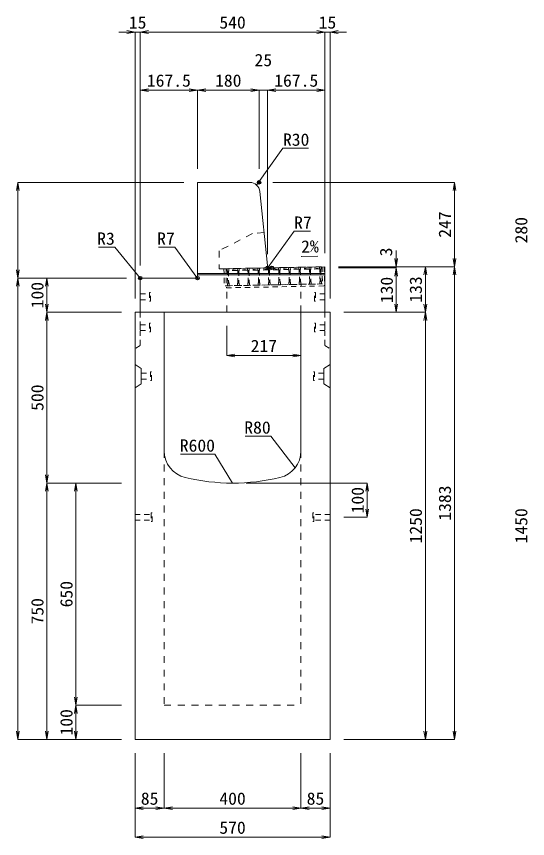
# Model space of a CAD drawing. Units: millimetres at full size; some dimension numbers follow another scale. Extents: x -18734 to 51600, y -18820 to 17820.
# Drawn here: x 36418 to 37913, y 8060 to 10466 of the extents above; entities that cross this region are included whole.
import ezdxf
from ezdxf.enums import TextEntityAlignment as Align

# ---------------------------------------------------------------- set-up
doc = ezdxf.new("R2010")
doc.units = ezdxf.units.MM
doc.header["$LTSCALE"] = 20
doc.header["$PDMODE"] = 32
doc.header["$PDSIZE"] = 10
doc.linetypes.add('USER1', pattern=[2, 1, -1])
doc.linetypes.add('USER2', pattern=[1.35, 0.75, -0.6])
for name, color, linetype, lineweight in [('インサート', 3, 'USER2', 9), ('グレーチング', 7, 'USER2', 5), ('受枠', 3, 'USER2', 9), ('寸法線', 7, 'Continuous', 13), ('引出線', 4, 'Continuous', 13), ('本体', 2, 'Continuous', 13), ('目地', 132, 'Continuous', 5)]:
    doc.layers.add(name, color=color, linetype=linetype, lineweight=lineweight)
doc.layers.add('作業エリア', color=11, linetype='Continuous')
doc.styles.add('ＭＳ 明朝', font='')
doc.styles.get('ＭＳ 明朝').set_extended_font_data('MS Mincho')

# ---------------------------------------------------------------- blocks, each defined once
blk = doc.blocks.new('open_arrow')
at = {"color": 0, "linetype": 'Continuous', "lineweight": -2}
blk.add_lwpolyline([(7.5, 1.25), (0, 0), (7.5, -1.25)], dxfattribs=at)

msp = doc.modelspace()

# ---------------------------------------------------------------- linework, layer by layer
at = {"layer": 'インサート'}
for p, q in [((36780, 9653.5), (36807, 9653.5)), ((36780, 9653.5), (36780, 9636.5)), ((36810, 9657.5), (36807, 9657.5)), ((36807, 9657.5), (36807, 9632.5)), ((36810, 9632.5), (36810, 9657.5)), ((37290, 9657.5), (37293, 9657.5)), ((37290, 9632.5), (37290, 9657.5)), ((37293, 9657.5), (37293, 9632.5)), ((37320, 9653.5), (37293, 9653.5)), ((37320, 9653.5), (37320, 9636.5)), ((36780, 9636.5), (36807, 9636.5)), ((36807, 9632.5), (36810, 9632.5)), ((37293, 9632.5), (37290, 9632.5)), ((37320, 9636.5), (37293, 9636.5)), ((36780, 9563.5), (36807, 9563.5)), ((36780, 9563.5), (36780, 9546.5)), ((36810, 9567.5), (36807, 9567.5)), ((36807, 9567.5), (36807, 9542.5)), ((36810, 9542.5), (36810, 9567.5)), ((37290, 9567.5), (37293, 9567.5)), ((37290, 9542.5), (37290, 9567.5)), ((37293, 9567.5), (37293, 9542.5)), ((37320, 9563.5), (37293, 9563.5)), ((37320, 9563.5), (37320, 9546.5)), ((36780, 9546.5), (36807, 9546.5)), ((36807, 9542.5), (36810, 9542.5)), ((37293, 9542.5), (37290, 9542.5)), ((37320, 9546.5), (37293, 9546.5)), ((36783.2, 9421.5), (36810.2, 9421.5)), ((36783.2, 9421.5), (36783.2, 9404.5)), ((36813.2, 9425.5), (36810.2, 9425.5)), ((36810.2, 9425.5), (36810.2, 9400.5)), ((36813.2, 9400.5), (36813.2, 9425.5)), ((37286.8, 9425.5), (37289.8, 9425.5)), ((37286.8, 9400.5), (37286.8, 9425.5)), ((37289.8, 9425.5), (37289.8, 9400.5)), ((37316.8, 9421.5), (37289.8, 9421.5)), ((37316.8, 9421.5), (37316.8, 9404.5)), ((36783.2, 9404.5), (36810.2, 9404.5)), ((36810.2, 9400.5), (36813.2, 9400.5)), ((37289.8, 9400.5), (37286.8, 9400.5)), ((37316.8, 9404.5), (37289.8, 9404.5)), ((36765, 9008.5), (36812, 9008.5)), ((36765, 9008.5), (36765, 8991.5)), ((36815, 9012.5), (36812, 9012.5)), ((36812, 9012.5), (36812, 8987.5)), ((36815, 8987.5), (36815, 9012.5)), ((37288, 9012.5), (37285, 9012.5)), ((37285, 9012.5), (37285, 8987.5)), ((37288, 8987.5), (37288, 9012.5)), ((37335, 9008.5), (37288, 9008.5)), ((37335, 8991.5), (37335, 9008.5)), ((36765, 8991.5), (36812, 8991.5)), ((36812, 8987.5), (36815, 8987.5)), ((37285, 8987.5), (37288, 8987.5)), ((37335, 8991.5), (37288, 8991.5))]:
    msp.add_line(p, q, dxfattribs=at)
at = {"layer": 'グレーチング'}
for p, q in [((37033.97, 9727.46), (37308.92, 9732.79)), ((37064.08, 9722.05), (37038.97, 9727.56)), ((37064.08, 9722.05), (37039.08, 9721.56)), ((37094.07, 9722.63), (37068.96, 9728.14)), ((37094.07, 9722.63), (37069.08, 9722.14)), ((37124.07, 9723.21), (37098.96, 9728.72)), ((37124.07, 9723.21), (37099.07, 9722.72)), ((37154.06, 9723.79), (37128.95, 9729.3)), ((37154.06, 9723.79), (37129.07, 9723.3)), ((37184.06, 9724.37), (37158.95, 9729.88)), ((37184.06, 9724.37), (37159.06, 9723.88)), ((37214.05, 9724.95), (37188.94, 9730.46)), ((37214.05, 9724.95), (37189.06, 9724.46)), ((37244.05, 9725.53), (37218.93, 9731.04)), ((37244.05, 9725.53), (37219.05, 9725.05)), ((37274.04, 9726.11), (37248.93, 9731.62)), ((37274.04, 9726.11), (37249.05, 9725.63)), ((37304.04, 9726.69), (37278.92, 9732.2)), ((37304.04, 9726.69), (37279.04, 9726.21)), ((37034.94, 9677.47), (37309.89, 9682.79))]:
    msp.add_line(p, q, dxfattribs=at)
for points in [[(37033.97, 9727.46), (37038.97, 9727.56), (37039.08, 9721.56), (37038.1, 9720.54), (37038.8, 9684.55), (37039.82, 9683.57), (37039.94, 9677.57), (37034.94, 9677.47), (37034.82, 9683.47), (37035.8, 9684.49), (37035.1, 9720.48), (37034.09, 9721.47)], [(37068.8, 9685.13), (37069.81, 9684.15), (37069.93, 9678.15), (37064.93, 9678.05), (37064.82, 9684.05), (37065.8, 9685.07), (37065.1, 9721.07), (37064.08, 9722.05), (37063.96, 9728.04), (37068.96, 9728.14), (37069.08, 9722.14), (37068.1, 9721.12)], [(37098.79, 9685.71), (37099.81, 9684.73), (37099.92, 9678.73), (37094.93, 9678.63), (37094.81, 9684.63), (37095.79, 9685.65), (37095.09, 9721.65), (37094.07, 9722.63), (37093.96, 9728.62), (37098.96, 9728.72), (37099.07, 9722.72), (37098.09, 9721.7)], [(37128.78, 9686.29), (37129.8, 9685.31), (37129.92, 9679.31), (37124.92, 9679.21), (37124.8, 9685.21), (37125.78, 9686.23), (37125.09, 9722.23), (37124.07, 9723.21), (37123.95, 9729.21), (37128.95, 9729.3), (37129.07, 9723.3), (37128.09, 9722.28)], [(37158.78, 9686.87), (37159.8, 9685.89), (37159.91, 9679.89), (37154.91, 9679.8), (37154.8, 9685.79), (37155.78, 9686.81), (37155.08, 9722.81), (37154.06, 9723.79), (37153.95, 9729.79), (37158.95, 9729.88), (37159.06, 9723.88), (37158.08, 9722.86)], [(37185.77, 9687.39), (37185.08, 9723.39), (37184.06, 9724.37), (37183.94, 9730.37), (37188.94, 9730.46), (37189.06, 9724.46), (37188.08, 9723.45), (37188.77, 9687.45), (37189.79, 9686.47), (37189.91, 9680.47), (37184.91, 9680.38), (37184.79, 9686.37)], [(37215.77, 9687.97), (37215.07, 9723.97), (37214.05, 9724.95), (37213.94, 9730.95), (37218.93, 9731.04), (37219.05, 9725.05), (37218.07, 9724.03), (37218.77, 9688.03), (37219.79, 9687.05), (37219.9, 9681.05), (37214.9, 9680.96), (37214.79, 9686.96)], [(37249.05, 9725.63), (37248.06, 9724.61), (37248.76, 9688.61), (37249.78, 9687.63), (37249.9, 9681.63), (37244.9, 9681.54), (37244.78, 9687.54), (37245.76, 9688.56), (37245.07, 9724.55), (37244.05, 9725.53), (37243.93, 9731.53), (37248.93, 9731.62)], [(37279.04, 9726.21), (37278.06, 9725.19), (37278.76, 9689.19), (37279.78, 9688.21), (37279.89, 9682.21), (37274.89, 9682.12), (37274.78, 9688.12), (37275.76, 9689.14), (37275.06, 9725.13), (37274.04, 9726.11), (37273.92, 9732.11), (37278.92, 9732.2)], [(37304.89, 9682.7), (37304.77, 9688.7), (37305.75, 9689.72), (37305.05, 9725.71), (37304.04, 9726.69), (37303.92, 9732.69), (37308.92, 9732.79), (37309.03, 9726.79), (37308.05, 9725.77), (37308.75, 9689.77), (37309.77, 9688.79), (37309.89, 9682.79)]]:
    msp.add_lwpolyline(points, close=True, dxfattribs=at)
at = {"layer": '作業エリア'}
for p in [(37127.5, 9980), (37152.5, 9730), (37165, 9730), (36780, 9700), (36947.5, 9700)]:
    msp.add_point(p, dxfattribs=at)
at = {"layer": '受枠'}
for p, q in [((37024.97, 9727.29), (37317.92, 9732.96)), ((37024.97, 9727.29), (37025.94, 9677.3)), ((37030.97, 9727.41), (37032.05, 9671.42)), ((37311.92, 9732.84), (37312.89, 9682.85)), ((37317.92, 9732.96), (37319, 9676.97)), ((37312.89, 9682.85), (37025.94, 9677.3)), ((37032.05, 9671.42), (37319, 9676.97))]:
    msp.add_line(p, q, dxfattribs=at)
at = {"layer": '受枠', "linetype": 'Continuous'}
msp.add_line((37250.9, 9681.65), (37251.01, 9675.65), dxfattribs=at)
at = {"layer": '寸法線'}
for p, q in [((36828, 10419.95), (36717, 10419.95)), ((36765, 9640), (36765, 10419.95)), ((36780, 10419.95), (37320, 10419.95)), ((36780, 9737), (36780, 10419.95)), ((36780, 9737), (36780, 10419.95)), ((37272, 10419.95), (37383, 10419.95)), ((37320, 9773), (37320, 10419.95)), ((37320, 9773), (37320, 10419.95)), ((37335, 9640), (37335, 10419.95)), ((36780, 10249.95), (36947.5, 10249.95)), ((36780, 9737), (36780, 10249.95)), ((36947.5, 10020), (36947.5, 10249.95)), ((36947.5, 10249.95), (37127.5, 10249.95)), ((36947.5, 10020), (36947.5, 10249.95)), ((37079.5, 10249.95), (37200.5, 10249.95)), ((37127.5, 10020), (37127.5, 10249.95)), ((37127.5, 10020), (37127.5, 10249.95)), ((37152.5, 9770), (37152.5, 10249.95)), ((37152.5, 10249.95), (37320, 10249.95)), ((37152.5, 9770), (37152.5, 10249.95)), ((37320, 9773), (37320, 10249.95)), ((36422.06, 9980), (36422.06, 9700)), ((36907.5, 9980), (36422.06, 9980)), ((37167.5, 9980), (37698.78, 9980)), ((37698.78, 9980), (37698.78, 9733)), ((37528.78, 9781), (37528.78, 9682)), ((37360, 9733), (37528.78, 9733)), ((37360, 9733), (37613.78, 9733)), ((37360, 9733), (37698.78, 9733)), ((37360, 9733), (37698.78, 9733)), ((37360, 9730), (37528.78, 9730)), ((37360, 9730), (37528.78, 9730)), ((37528.78, 9730), (37528.78, 9600)), ((37613.78, 9733), (37613.78, 9600)), ((37698.78, 9733), (37698.78, 8350)), ((36740, 9700), (36422.06, 9700)), ((36422.06, 8350), (36422.06, 9700)), ((36740, 9700), (36422.06, 9700)), ((36507.06, 9600), (36507.06, 9700)), ((36740, 9700), (36507.06, 9700)), ((36507.06, 9600), (36507.06, 9100)), ((36725, 9600), (36507.06, 9600)), ((36725, 9600), (36507.06, 9600)), ((37375, 9600), (37528.78, 9600)), ((37375, 9600), (37613.78, 9600)), ((37375, 9600), (37613.78, 9600)), ((37613.78, 9600), (37613.78, 8350)), ((37033, 9560), (37033, 9473.33)), ((37033, 9473.33), (37250, 9473.33)), ((36725, 9100), (36507.06, 9100)), ((36507.06, 8350), (36507.06, 9100)), ((36725, 9100), (36507.06, 9100)), ((36592.06, 9100), (36592.06, 8450)), ((36725, 9100), (36592.06, 9100)), ((37090, 9100), (37443.78, 9100)), ((37443.78, 9100), (37443.78, 9000)), ((37375, 9000), (37443.78, 9000)), ((36725, 8450), (36592.06, 8450)), ((36592.06, 8450), (36592.06, 8350)), ((36725, 8450), (36592.06, 8450)), ((36725, 8350), (36422.06, 8350)), ((36725, 8350), (36507.06, 8350)), ((36725, 8350), (36592.06, 8350)), ((37375, 8350), (37613.78, 8350)), ((37375, 8350), (37698.78, 8350)), ((36765, 8310), (36765, 8148.84)), ((36765, 8310), (36765, 8063.84)), ((36850, 8310), (36850, 8148.84)), ((36850, 8310), (36850, 8148.84)), ((37250, 8310), (37250, 8148.84)), ((37250, 8310), (37250, 8148.84)), ((37335, 8310), (37335, 8148.84)), ((37335, 8310), (37335, 8063.84)), ((36765, 8148.84), (36850, 8148.84)), ((36850, 8148.84), (37250, 8148.84)), ((37250, 8148.84), (37335, 8148.84)), ((36765, 8063.84), (37335, 8063.84))]:
    msp.add_line(p, q, dxfattribs=at)
at = {"layer": '引出線'}
for points in [[(37120.48, 9972.24), (37197.4, 10079.93), (37272.08, 10079.93)], [(37154.14, 9731.81), (37230, 9837.02), (37277.93, 9837.02)], [(36780.88, 9699.12), (36705.62, 9790.3), (36657.89, 9790.3)], [(36945.45, 9702.05), (36880.97, 9790.3), (36833.04, 9790.3)], [(37251.14, 9763.26), (37299.85, 9764.23), (37251.11, 9763.26)], [(37232.76, 9144.42), (37161.5, 9237.53), (37086.83, 9237.53)], [(37050, 9100), (36998.63, 9184.75), (36897.63, 9184.75)]]:
    msp.add_lwpolyline(points, dxfattribs=at)
at = {"layer": '本体'}
for p, q in [((36947.5, 9980), (36947.5, 9707)), ((37100.35, 9980), (36947.5, 9980)), ((37151.87, 9736.3), (37130.2, 9952.99)), ((37165, 9730), (37158.83, 9730)), ((37165, 9730), (37320, 9733)), ((37320, 9600), (37320, 9733)), ((36780, 9697), (36780, 9600)), ((36940.5, 9700), (36783, 9700)), ((36765, 9600), (36765, 8350)), ((36850, 9600), (36765, 9600)), ((37320, 9600), (36780, 9600)), ((36850, 9600), (36850, 9194.04)), ((37250, 9194.04), (37250, 9600)), ((37335, 9600), (37250, 9600)), ((37335, 8350), (37335, 9600)), ((36765, 8350), (37335, 8350))]:
    msp.add_line(p, q, dxfattribs=at)
at = {"layer": '本体', "linetype": 'USER1'}
for p, q in [((37108, 9830), (37011, 9780)), ((37142.2, 9833), (37108, 9830)), ((37011, 9780), (37011, 9727.02)), ((37011, 9727.02), (37165, 9730)), ((37033, 9600), (37033, 9677.44)), ((37250, 9600), (37250, 9681.64))]:
    msp.add_line(p, q, dxfattribs=at)
at = {"layer": '本体', "linetype": 'USER2', "lineweight": 9}
for p, q in [((36780, 9600), (36780, 9503)), ((37320, 9600), (37320, 9503)), ((36780, 9503), (36765, 9493.5)), ((37320, 9503), (37335, 9493.5))]:
    msp.add_line(p, q, dxfattribs=at)
at = {"layer": '本体', "lineweight": 9}
for p, q in [((36765, 9447), (36783.2, 9435.5)), ((36783.2, 9435.5), (36783.2, 9390.5)), ((37335, 9447), (37316.8, 9435.5)), ((37316.8, 9435.5), (37316.8, 9390.5)), ((36765, 9379), (36783.2, 9390.5)), ((37335, 9379), (37316.8, 9390.5))]:
    msp.add_line(p, q, dxfattribs=at)
at = {"layer": '本体', "linetype": 'USER1', "lineweight": 15}
for p, q in [((36850, 9194.04), (36850, 8450)), ((37250, 9194.04), (37250, 8450)), ((36850, 8450), (37250, 8450))]:
    msp.add_line(p, q, dxfattribs=at)
at = {"layer": '本体'}
for centre, radius, start, end in [((37100.35, 9950), 30, 5.71059, 90), ((37158.83, 9737), 7, 185.71059, 270), ((36783, 9697), 3, 90, 180), ((36940.5, 9707), 7, 270, 0), ((36930, 9194.04), 80, 180, 256.65764), ((37170, 9194.04), 80, 283.34236, 0), ((37050, 9700), 600, 256.65764, 283.34236)]:
    msp.add_arc(centre, radius, start, end, dxfattribs=at)
at = {"layer": '目地'}
for p, q in [((37320, 9713), (36947.5, 9713)), ((37320, 9709), (36947.5, 9709))]:
    msp.add_line(p, q, dxfattribs=at)

# ---------------------------------------------------------------- block references
at = {"layer": '寸法線', "xscale": 3.2, "yscale": 3.2}
for p, rotation in [((36765, 10419.95), 180), ((37320, 10419.95), 180), ((37320, 10419.95), 180), ((36947.5, 10249.95), 180), ((37127.5, 10249.95), 180), ((37127.5, 10249.95), 180), ((37320, 10249.95), 180), ((36422.06, 9980), 270), ((37698.78, 9980), 270), ((37528.78, 9733), 90), ((37698.78, 9733), 90), ((36422.06, 9700), 90), ((37528.78, 9730), 270), ((37528.78, 9730), 270), ((37613.78, 9733), 270), ((37698.78, 9733), 270), ((36422.06, 9700), 270), ((36507.06, 9700), 270), ((36507.06, 9600), 90), ((37528.78, 9600), 90), ((37613.78, 9600), 90), ((36507.06, 9600), 270), ((37613.78, 9600), 270), ((37250, 9473.33), 180), ((36507.06, 9100), 90), ((36507.06, 9100), 270), ((36592.06, 9100), 270), ((37443.78, 9100), 270), ((37443.78, 9000), 90), ((36592.06, 8450), 90), ((36592.06, 8450), 270), ((36422.06, 8350), 90), ((36507.06, 8350), 90), ((36592.06, 8350), 90), ((37613.78, 8350), 90), ((37698.78, 8350), 90), ((36850, 8148.84), 180), ((37250, 8148.84), 180), ((37335, 8148.84), 180), ((37335, 8063.84), 180)]:
    msp.add_blockref('open_arrow', p, dxfattribs=dict(at, rotation=rotation))
for p in [(36780, 10419.95), (36780, 10419.95), (37335, 10419.95), (36780, 10249.95), (36947.5, 10249.95), (37152.5, 10249.95), (37152.5, 10249.95), (37033, 9473.33), (36765, 8148.84), (36850, 8148.84), (37250, 8148.84), (36765, 8063.84)]:
    msp.add_blockref('open_arrow', p, dxfattribs=at)
at = {"layer": '引出線', "xscale": 0.0533, "yscale": 0.0533}
for p, rotation in [((37120.48, 9972.24), 54.5), ((37251.14, 9763.26), 1.1), ((37154.14, 9731.81), 54.2), ((36780.88, 9699.12), 129.5), ((36945.45, 9702.05), 126.2), ((37232.76, 9144.42), 127.4), ((37050, 9100), 121.2)]:
    msp.add_blockref('open_arrow', p, dxfattribs=dict(at, rotation=rotation))

# ---------------------------------------------------------------- texts
at = {"layer": '寸法線', "style": 'ＭＳ 明朝', "width": 1.05}
for s, p in [('15', (36772.5, 10447.95)), ('540', (37050, 10447.95)), ('15', (37327.5, 10447.95)), ('25', (37140, 10337.95)), ('167.5', (36863.75, 10277.95)), ('180', (37037.5, 10277.95)), ('167.5', (37236.25, 10277.95)), ('217', (37141.5, 9501.33)), ('85', (36807.5, 8176.84)), ('400', (37050, 8176.84)), ('85', (37292.5, 8176.84)), ('570', (37050, 8091.84))]:
    msp.add_text(s, height=36.03, dxfattribs=at).set_placement(p, align=Align.MIDDLE_CENTER)
for s, p in [('247', (37670.78, 9856.5)), ('280', (37894.06, 9840)), ('3', (37498.78, 9776.34)), ('130', (37500.78, 9665)), ('133', (37585.78, 9666.5)), ('100', (36479.06, 9650)), ('500', (36479.06, 9350)), ('100', (37415.78, 9050)), ('1383', (37670.78, 9041.5)), ('1250', (37585.78, 8975)), ('1450', (37894.06, 8975)), ('650', (36564.06, 8775)), ('750', (36479.06, 8725)), ('100', (36564.06, 8400))]:
    msp.add_text(s, height=36.03, rotation=90, dxfattribs=at).set_placement(p, align=Align.MIDDLE_CENTER)
at = {"layer": '引出線', "style": 'ＭＳ 明朝', "width": 1.05}
for s, p in [('R30', (37197.4, 10123.13)), ('R7', (37230, 9880.22))]:
    msp.add_text(s, height=36.03, dxfattribs=at).set_placement(p, align=Align.TOP_LEFT)
for s, p in [('R3', (36705.62, 9833.5)), ('R7', (36880.97, 9833.5)), ('R80', (37161.5, 9280.73)), ('R600', (36998.63, 9227.95))]:
    msp.add_text(s, height=36.03, dxfattribs=at).set_placement(p, align=Align.TOP_RIGHT)
msp.add_text('2%', height=36.03, rotation=1.146, dxfattribs=at).set_placement((37250.17, 9810.15), align=Align.TOP_LEFT)

doc.saveas('drawing.dxf')
